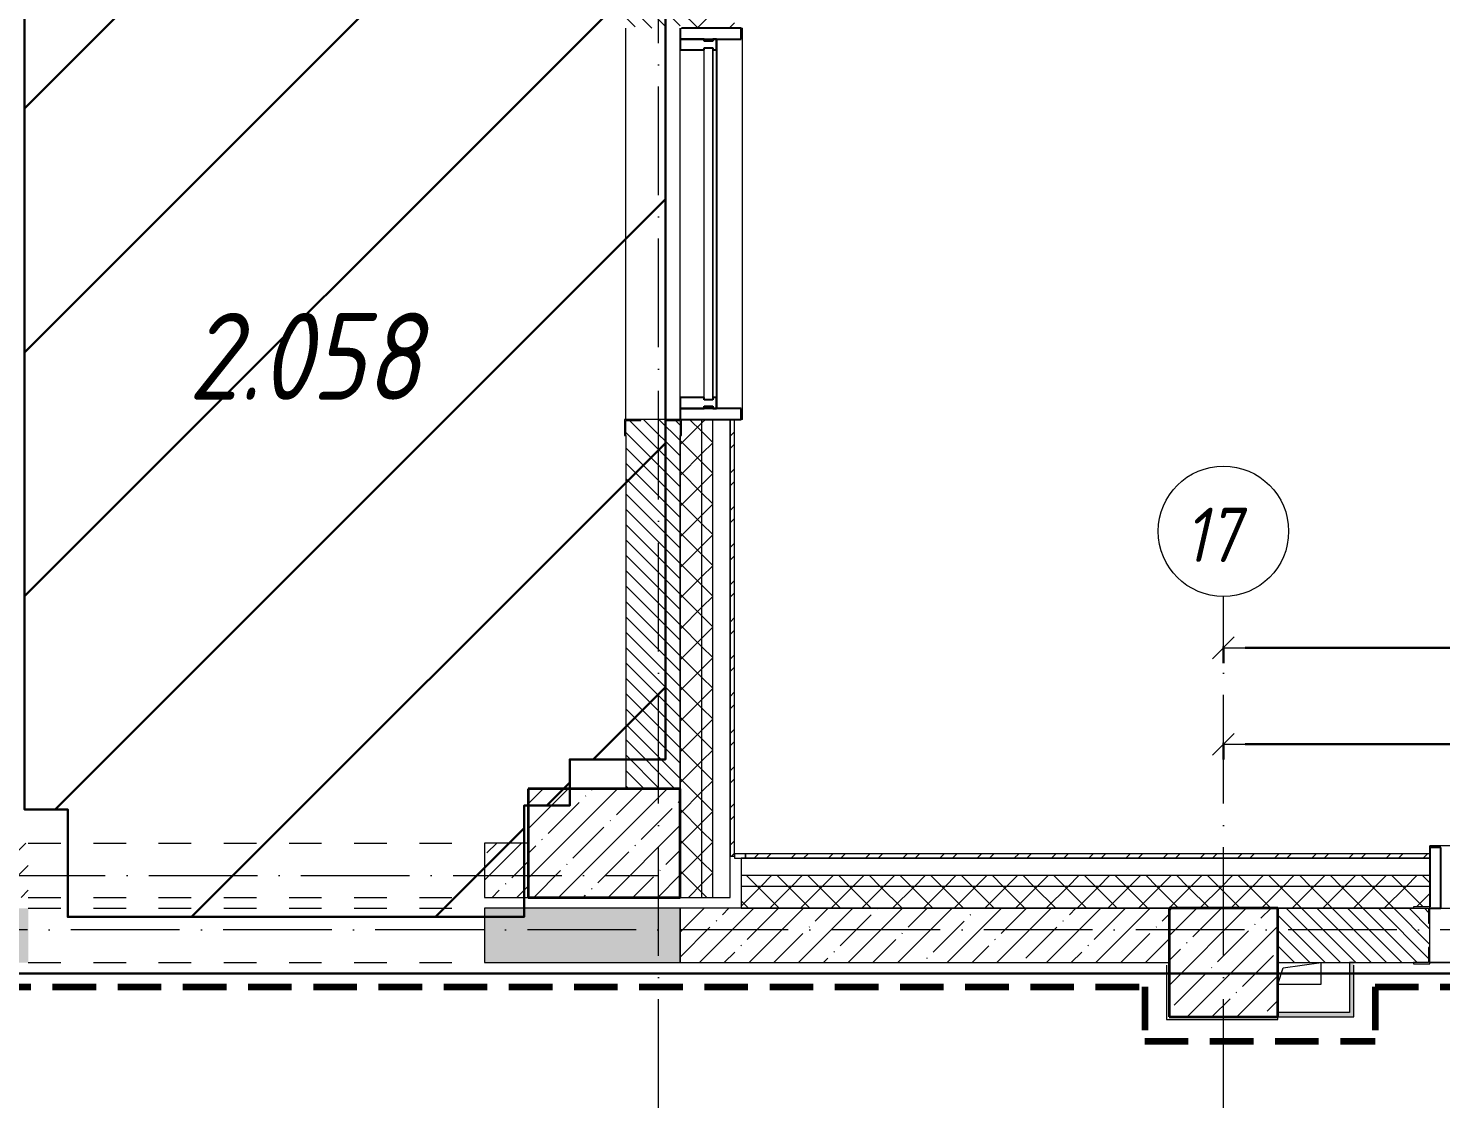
# Model space of a CAD drawing. Header units: millimetres. Extents: x -17017 to 628417, y -109036 to 199237.
# Drawn here: x 12830 to 19330, y -95815 to -90865 of the extents above; entities that cross this region are included whole.
import ezdxf

# ---------------------------------------------------------------- set-up
doc = ezdxf.new("R2010")
doc.units = ezdxf.units.MM
for name, pattern in [('50_200_ШТРИХ_1Т_ш5_п1_п1_', [700, 500, -100, 0, -100]), ('Штрих короткий', [300, 150, -150]), ('Штриховая _2 мм - 1 мм_', [300, 200, -100])]:
    doc.linetypes.add(name, pattern=pattern)
for name, color, linetype, lineweight in [('0-1', 7, 'Continuous', 5), ('0-2', 7, 'Continuous', 9), ('Импосты витража', 7, 'Continuous', 9), ('Импосты витража-1', 7, 'Continuous', 25), ('Марки помещений', 7, 'Continuous', 9), ('Несущие колонны', 7, 'Continuous', 9), ('Несущие колонны-1', 7, 'Continuous', 35), ('Обобщенные модели', 7, 'Continuous', 9), ('Общие ребра', 7, 'Continuous', 9), ('Окна', 7, 'Continuous', 9), ('Оси', 7, 'Continuous', 9), ('Оси-1', 7, 'Continuous', 20), ('Оси-2', 7, '50_200_ШТРИХ_1Т_ш5_п1_п1_', 9), ('Остекление-1', 7, 'Continuous', 9), ('Перемычка-1', 7, 'Штрих короткий', 9), ('Размеры', 7, 'Continuous', 15), ('Стены', 7, 'Continuous', 9), ('Стены-1', 7, 'Continuous', 13), ('стяжа', 7, 'Continuous', 30), ('Штриховка разреза-1', 7, 'Continuous', 9)]:
    doc.layers.add(name, color=color, linetype=linetype, lineweight=lineweight)
doc.layers.add('СТ-1_1', color=7, linetype='Штриховая _2 мм - 1 мм_', lineweight=90, true_color=0x888888)
doc.layers.add('Штриховка разреза-3', color=7, linetype='Continuous', lineweight=9, true_color=0x0080ff)
doc.layers.get('0-2').off()
doc.styles.add('ISOCPEUR_I_1', font='isocpeui.ttf', dxfattribs={"width": 0.85, "height": 2.5})
doc.styles.add('ISOCPEUR_I_2', font='isocpeui.ttf', dxfattribs={"width": 0.85, "height": 2.3})
doc.styles.add('СПДС', font='isocpeur.ttf', dxfattribs={"width": 0.9})
doc.dimstyles.new('Размера А3', dxfattribs={"dimtxt": 200, "dimasz": 100, "dimexe": 70, "dimexo": 100, "dimgap": 20, "dimtad": 1, "dimdec": 0, "dimrnd": 10, "dimzin": 0, "dimdsep": 46, "dimtxsty": 'СПДС', "dimblk": 'ARROWHEAD_6', "dimcen": 1, "dimclrd": 256, "dimclre": 256, "dimclrt": 256, "dimazin": 0, "dimtfac": 1, "dimtdec": 0, "dimtmove": 2, "dimatfit": 3, "dimfxl": 1, "dimtolj": 1, "dimtzin": 0, "dimarcsym": 0})
pattern_1 = [(45, (0, 0), (-70.71068, 70.71068), []), (135, (0, 0), (-70.71068, -70.71068), [])]
pattern_2 = [(135, (0, 0), (-35.35534, -35.35534), [])]
pattern_3 = [(45, (0, 0), (-85.53659, 85.53659), []), (45, (57.02, 0), (-85.53659, 85.53659), [])]
pattern_4 = [(45, (0, 0), (-114.04925, 114.04925), []), (45, (114.05, 0), (-114.04925, 114.04925), [201.612, -40.322, 3.353, -36.97])]

# ---------------------------------------------------------------- blocks, each defined once
blk = doc.blocks.new('Ось сетки - Круг_Ø6_00__ISO-2_5_0_9K_-16731441-АИ2_02_План отделки стен 2-го этажа _Часть 2_')
at = {"layer": 'Оси-1'}
blk.add_circle((0, 0), 3, dxfattribs=at)
blk = doc.blocks.new('ARROWHEAD_6')
at = {"color": 0, "linetype": 'Continuous'}
for p, q in [((0, 0), (-1, 0)), ((-0.5, -0.5), (0.5, 0.5))]:
    blk.add_line(p, q, dxfattribs=at)
blk = doc.blocks.new('*D758')
at = {"layer": 'Defpoints', "color": 0, "transparency": 16777216}
for p in [(18329.9, -94054.7), (21329.9, -94054.7), (21329.9, -94160.8)]:
    blk.add_point(p, dxfattribs=at)
at = {"layer": 'Размеры', "lineweight": -2, "transparency": 16777216}
for p, q in [((18329.9, -94154.7), (18329.9, -94230.8)), ((18429.9, -94160.8), (21229.9, -94160.8)), ((21329.9, -94154.7), (21329.9, -94230.8))]:
    blk.add_line(p, q, dxfattribs=at)
at = {"layer": 'Размеры', "lineweight": -2, "transparency": 16777216, "xscale": 100, "yscale": 100, "zscale": 100, "rotation": 180}
blk.add_blockref('ARROWHEAD_6', (18329.9, -94160.8), dxfattribs=at)
at = {"layer": 'Размеры', "lineweight": -2, "transparency": 16777216, "xscale": 100, "yscale": 100, "zscale": 100}
blk.add_blockref('ARROWHEAD_6', (21329.9, -94160.8), dxfattribs=at)
at = {"layer": 'Размеры', "transparency": 16777216, "insert": (19829.9, -94040.8), "char_height": 200, "width": 2.488, "attachment_point": 5, "style": 'СПДС'}
blk.add_mtext('\\A1;3000', dxfattribs=at)
blk = doc.blocks.new('*D646')
at = {"layer": 'Defpoints', "color": 0, "transparency": 16777216}
for p in [(18329.9, -93610.9), (64429.9, -93716.9), (64429.9, -94750.6)]:
    blk.add_point(p, dxfattribs=at)
at = {"layer": 'Размеры', "lineweight": -2, "transparency": 16777216}
for p, q in [((64429.9, -94650.6), (64429.9, -93646.9)), ((18329.9, -93710.9), (18329.9, -93786.9)), ((18429.9, -93716.9), (64329.9, -93716.9))]:
    blk.add_line(p, q, dxfattribs=at)
at = {"layer": 'Размеры', "lineweight": -2, "transparency": 16777216, "xscale": 100, "yscale": 100, "zscale": 100, "rotation": 180}
blk.add_blockref('ARROWHEAD_6', (18329.9, -93716.9), dxfattribs=at)
at = {"layer": 'Размеры', "lineweight": -2, "transparency": 16777216, "xscale": 100, "yscale": 100, "zscale": 100}
blk.add_blockref('ARROWHEAD_6', (64429.9, -93716.9), dxfattribs=at)
at = {"layer": 'Размеры', "transparency": 16777216, "insert": (41379.9, -93596.9), "char_height": 200, "width": 2.997, "attachment_point": 5, "style": 'СПДС'}
blk.add_mtext('\\A1;46100', dxfattribs=at)
blk = doc.blocks.new('BSC_Колонна _Прямоугольная - 500х500-V110-АИ2_02_План отделки стен 2-го этажа _Часть 2_')
at = {"layer": 'Несущие колонны'}
h = blk.add_hatch(dxfattribs=at)
h.set_pattern_fill('FP_109', color=256, style=0, pattern_type=2)
h.set_pattern_definition([(45, (-28400, -11050), (-114.04925, 114.04925), []), (45, (-28285.95, -11050), (-114.04925, 114.04925), [201.613, -40.323, 3.353, -36.97])])
h.paths.add_polyline_path([(-250, -250), (250, -250), (250, 250), (-250, 250)], flags=0)
at = {"layer": 'Несущие колонны-1'}
for p, q in [((250, 250), (-250, 250)), ((-250, 250), (-250, -250)), ((250, -250), (250, 250)), ((-250, -250), (250, -250))]:
    blk.add_line(p, q, dxfattribs=at)
blk = doc.blocks.new('BSC_Колонна _Прямоугольная - 500х700-V115-АИ2_02_План отделки стен 2-го этажа _Часть 2_')
at = {"layer": 'Несущие колонны'}
h = blk.add_hatch(dxfattribs=at)
h.set_pattern_fill('FP_114', color=256, style=0, pattern_type=2)
h.set_pattern_definition([(315, (-11600, 25550), (114.04925, 114.04925), []), (315, (-11600, 25435.95), (114.04925, 114.04925), [201.613, -40.323, 3.353, -36.97])])
h.paths.add_polyline_path([(-250, 350), (-250, -350), (250, -350), (250, 350)], flags=0)
at = {"layer": 'Несущие колонны-1'}
for p, q in [((250, 350), (-250, 350)), ((-250, 350), (-250, -350)), ((250, -350), (250, 350)), ((-250, -350), (250, -350))]:
    blk.add_line(p, q, dxfattribs=at)
blk = doc.blocks.new('Проем_Дверь_Прямоугольный - 1800х2700h_оконные проемы-25805030-АИ2_02_План отделки стен 2-го этажа _Часть 2_')
at = {"layer": 'Перемычка-1'}
for p, q in [((900, 125), (-900, 125)), ((900, -125), (-900, -125))]:
    blk.add_line(p, q, dxfattribs=at)
blk = doc.blocks.new('Проем_Дверь_Прямоугольный - 2100х2400h_дверные проемы-26809651-АИ2_02_План отделки стен 2-го этажа _Часть 2_')
at = {"layer": 'Перемычка-1'}
for p, q in [((1050, 125), (-1050, 125)), ((1050, -125), (-1050, -125))]:
    blk.add_line(p, q, dxfattribs=at)
blk = doc.blocks.new('Прямоугольный импост - Откос НВФ_50х280 мм-25985587-АИ2_02_План отделки стен 2-го этажа _Часть 2_')
at = {"layer": 'Импосты витража-1'}
for p, q in [((-50, 130), (0, 130)), ((-50, -150), (-50, 130)), ((0, 130), (0, -144)), ((0, -150), (-50, -150))]:
    blk.add_line(p, q, dxfattribs=at)
blk = doc.blocks.new('Прямоугольный импост - Импост структурный с накладкой - 150мм-25651501-АИ2_02_План отделки стен 2-го этажа _Часть 2_')
at = {"layer": 'Импосты витража-1'}
for p, q in [((-25, 0), (-25, 17)), ((-25, 17), (25, 17)), ((-15, 0), (-25, 0)), ((-15, -40), (-15, 0)), ((25, 0), (15, 0)), ((15, 0), (15, -40)), ((25, 17), (25, 0)), ((-25, -150), (-25, -40)), ((-25, -40), (-15, -40)), ((15, -40), (25, -40)), ((25, -40), (25, -150)), ((25, -150), (-25, -150))]:
    blk.add_line(p, q, dxfattribs=at)
blk = doc.blocks.new('Прямоугольный импост - Импост структурный с накладкой - 150мм-25651488-АИ2_02_План отделки стен 2-го этажа _Часть 2_')
at = {"layer": 'Импосты витража'}
for p, q in [((44650, -100), (46250, -100)), ((44650, -267), (46250, -267))]:
    blk.add_line(p, q, dxfattribs=at)
blk = doc.blocks.new('Прямоугольный импост - Импост структурный с накладкой - 150мм-27754335-АИ2_02_План отделки стен 2-го этажа _Часть 2_')
at = {"layer": 'Импосты витража-1'}
for p, q in [((-25, 0), (-25, 17)), ((-25, 17), (25, 17)), ((-15, 0), (-25, 0)), ((-15, -40), (-15, 0)), ((25, 0), (15, 0)), ((15, 0), (15, -40)), ((25, 17), (25, 0)), ((-25, -150), (-25, -40)), ((-25, -40), (-15, -40)), ((15, -40), (25, -40)), ((25, -40), (25, -150)), ((25, -150), (-25, -150))]:
    blk.add_line(p, q, dxfattribs=at)
blk = doc.blocks.new('Прямоугольный импост - Откос НВФ_50х280 мм-25995271-АИ2_02_План отделки стен 2-го этажа _Часть 2_')
at = {"layer": 'Импосты витража-1'}
for p, q in [((-50, 130), (0, 130)), ((-50, -150), (-50, 130)), ((0, 130), (0, -144)), ((0, -150), (-50, -150))]:
    blk.add_line(p, q, dxfattribs=at)
blk = doc.blocks.new('Прямоугольный импост - Откос НВФ_50х280 мм-27755510-АИ2_02_План отделки стен 2-го этажа _Часть 2_')
at = {"layer": 'Импосты витража-1'}
for p, q in [((0, 130), (-50, 130)), ((-50, 130), (-50, -150)), ((0, -144), (0, 130)), ((-50, -150), (0, -150))]:
    blk.add_line(p, q, dxfattribs=at)
blk = doc.blocks.new('Фахверк_СКБ_Уголок - 250_2700-27497298-АИ2_02_План отделки стен 2-го этажа _Часть 2_')
at = {"layer": 'Обобщенные модели'}
for p, q in [((200, 181), (125, 181)), ((125, 181), (125, 106)), ((131, 106), (131, 175)), ((131, 175), (200, 175)), ((200, 175), (200, 181)), ((125, 106), (131, 106)), ((131, -6), (125, -6)), ((125, -6), (125, -81)), ((131, -75), (131, -6)), ((125, -81), (200, -81)), ((200, -75), (131, -75)), ((200, -81), (200, -75))]:
    blk.add_line(p, q, dxfattribs=at)
blk = doc.blocks.new('PNS_Панель прямоугольная1 - Нр_Стекло - 40мм-25293744-АИ2_02_План отделки стен 2-го этажа _Часть 2_')
at = {"layer": 'Остекление-1'}
for p, q in [((-800, 40), (800, 40)), ((-810, 0), (810, 0)), ((800, 0), (-800, 0))]:
    blk.add_line(p, q, dxfattribs=at)
blk = doc.blocks.new('AR_Отверстие прямоугольное _в плите_ - AR_Отверстие прямоугольное _в плите_-V209-АИ2_02_План отделки стен 2-го этажа _Часть 2_')
at = {"layer": 'Обобщенные модели'}
for p, q in [((-100, -50), (-75, 25)), ((-75, 25), (100, 50)), ((100, -50), (100, 50)), ((-100, -50), (100, -50))]:
    blk.add_line(p, q, dxfattribs=at)
blk = doc.blocks.new('Отлив_СКБ - Отлив витража_120_НВФ-31885513-АИ2_02_План отделки стен 2-го этажа _Часть 2_')
at = {"layer": 'Окна'}
for p in [(0, 113), (7800, 120)]:
    blk.add_line(p, (0, 120), dxfattribs=at)
blk = doc.blocks.new('Отлив_СКБ - Отлив витража_120_НВФ-31885687-АИ2_02_План отделки стен 2-го этажа _Часть 2_')
at = {"layer": 'Окна'}
for p, q in [((1750, -2), (50, -2)), ((0, -120), (0, -113)), ((0, -120), (1800, -120)), ((1800, -113), (1800, -120))]:
    blk.add_line(p, q, dxfattribs=at)
blk = doc.blocks.new('Стены 9 - Стены 4-31627981-АИ2_02_План отделки стен 2-го этажа _Часть 2_')
at = {"layer": 'Стены-1'}
for p, q in [((23850, 9731), (23800, 9731)), ((23800, 9731), (23800, 9711)), ((23800, 9711), (23850, 9711)), ((23850, 9711), (23850, 9731))]:
    blk.add_line(p, q, dxfattribs=at)
blk = doc.blocks.new('0125-Р-ОО-Ш2-АР-о_23_10_2024_rvt-1-АИ2_02_План отделки стен 2-го этажа _Часть 2_')
at = {"layer": 'Штриховка разреза-1'}
h = blk.add_hatch(dxfattribs=at)
h.set_pattern_fill('FP_81', color=256, style=0, pattern_type=2)
h.set_pattern_definition(pattern_1)
h.paths.add_polyline_path([(26050, 11350), (26050, 13550), (26000, 13550), (26000, 11350)], flags=0)
h.paths.add_polyline_path([(26000, 15350), (26050, 15350), (26050, 16550), (26000, 16550), (26000, 16201.6)], flags=0)
h.paths.add_polyline_path([(26050, 18350), (26050, 19550), (26000, 19550), (26000, 18350)], flags=0)
h.paths.add_polyline_path([(26000, 21350), (26050, 21350), (26050, 22550), (26000, 22550), (26000, 21745.8)], flags=0)
h.paths.add_polyline_path([(26050, 24350), (26050, 25550), (26000, 25550), (26000, 24350)], flags=0)
h.paths.add_polyline_path([(26050, 27350), (26050, 28550), (26000, 28550), (26000, 27350)], flags=0)
h.paths.add_polyline_path([(26000, 30350), (26050, 30350), (26050, 31550), (26000, 31550), (26000, 30986.2)], flags=0)
h.paths.add_polyline_path([(26000, 33350), (26050, 33350), (26050, 34550), (26000, 34550), (26000, 33758.3)], flags=0)
h.paths.add_polyline_path([(26050, 36350), (26050, 37550), (26000, 37550), (26000, 36350)], flags=0)
h.paths.add_polyline_path([(26050, 39350), (26050, 40550), (26000, 40550), (26000, 39350)], flags=0)
h.paths.add_polyline_path([(26050, 42350), (26050, 43600), (26000, 43600), (26000, 42350)], flags=0)
h.paths.add_polyline_path([(26050, 45400), (26050, 49650), (26000, 49650), (26000, 45400)], flags=0)
h = blk.add_hatch(dxfattribs=at)
h.set_pattern_fill('FP_81', color=256, style=0, pattern_type=2)
h.set_pattern_definition(pattern_1)
h.paths.add_polyline_path([(26000, 11350), (26000, 13550), (25906, 13550), (25906, 13475), (25900, 13475), (25900, 11350)], flags=0)
h.paths.add_polyline_path([(25906, 15350), (26000, 15350), (26000, 16550), (25906, 16550), (25906, 16475), (25900, 16475), (25900, 15425), (25906, 15425), (25906, 15356)], flags=0)
h.paths.add_polyline_path([(25906, 18350), (26000, 18350), (26000, 19550), (25900, 19550), (25900, 18425), (25906, 18425), (25906, 18356)], flags=0)
h.paths.add_polyline_path([(25906, 21350), (26000, 21350), (26000, 22550), (25906, 22550), (25906, 22475), (25900, 22475), (25900, 21425), (25906, 21425), (25906, 21356)], flags=0)
h.paths.add_polyline_path([(25900, 24350), (26000, 24350), (26000, 25550), (25906, 25550), (25906, 25475), (25900, 25475), (25900, 24850)], flags=0)
h.paths.add_polyline_path([(26000, 27350), (26000, 28550), (25900, 28550), (25900, 27425), (25906, 27425), (25906, 27350)], flags=0)
h.paths.add_polyline_path([(26000, 30350), (26000, 31550), (25906, 31550), (25906, 31475), (25900, 31475), (25900, 30425), (25906, 30425), (25906, 30350)], flags=0)
h.paths.add_polyline_path([(26000, 33350), (26000, 34550), (25900, 34550), (25900, 33425), (25906, 33425), (25906, 33350)], flags=0)
h.paths.add_polyline_path([(25906, 36350), (26000, 36350), (26000, 37550), (25906, 37550), (25906, 37475), (25900, 37475), (25900, 36425), (25906, 36425), (25906, 36356)], flags=0)
h.paths.add_polyline_path([(25906, 39350), (26000, 39350), (26000, 40550), (25900, 40550), (25900, 39425), (25906, 39425), (25906, 39356)], flags=0)
h.paths.add_polyline_path([(26000, 42350), (26000, 43600), (25906, 43600), (25906, 43525), (25900, 43525), (25900, 42425), (25906, 42425), (25906, 42350)], flags=0)
h.paths.add_polyline_path([(26000, 45400), (26000, 49550), (25900, 49550), (25900, 45400)], flags=0)
h = blk.add_hatch(dxfattribs=at)
h.set_pattern_fill('FP_80', color=256, style=0, pattern_type=2)
h.set_pattern_definition(pattern_3)
h.paths.add_polyline_path([(26130, 11540), (26150, 11540), (26150, 13550), (26130, 13550), (26130, 12505.4)], flags=0)
h.paths.add_polyline_path([(26130, 15350), (26150, 15350), (26150, 16550), (26130, 16550), (26130, 16201.6)], flags=0)
h.paths.add_polyline_path([(26150, 18350), (26150, 19550), (26130, 19550), (26130, 18350)], flags=0)
h.paths.add_polyline_path([(26150, 21350), (26150, 22550), (26130, 22550), (26130, 21350)], flags=0)
h.paths.add_polyline_path([(26130, 24350), (26150, 24350), (26150, 25550), (26130, 25550), (26130, 25442)], flags=0)
h.paths.add_polyline_path([(26130, 27350), (26150, 27350), (26150, 28550), (26130, 28550), (26130, 28214.1)], flags=0)
h.paths.add_polyline_path([(26150, 30350), (26150, 31550), (26130, 31550), (26130, 30350)], flags=0)
h.paths.add_polyline_path([(26130, 33350), (26150, 33350), (26150, 34550), (26130, 34550), (26130, 33758.3)], flags=0)
h.paths.add_polyline_path([(26150, 36350), (26150, 37550), (26130, 37550), (26130, 36350)], flags=0)
h.paths.add_polyline_path([(26150, 39350), (26150, 40550), (26130, 40550), (26130, 39350)], flags=0)
h.paths.add_polyline_path([(26150, 42350), (26150, 43370), (26130, 43370), (26130, 42350)], flags=0)
h = blk.add_hatch(dxfattribs=at)
h.set_pattern_fill('FP_2', color=256, style=0, pattern_type=2)
h.set_pattern_definition(pattern_2)
h.paths.add_polyline_path([(25900, 11850), (25900, 13544), (25831, 13544), (25831, 13550), (25719, 13550), (25719, 13544), (25650, 13544), (25650, 11850)], flags=0)
h.paths.add_polyline_path([(25779, 15350), (25831, 15350), (25831, 15356), (25900, 15356), (25900, 15750), (25650, 15750), (25650, 15356), (25719, 15356), (25719, 15350)], flags=0)
h = blk.add_hatch(dxfattribs=at)
h.set_pattern_fill('FP_1', color=256, style=0, pattern_type=2)
h.set_pattern_definition(pattern_4)
h.paths.add_polyline_path([(25200, 11350), (25200, 11600), (25000, 11600), (25000, 11350)], flags=0)
h.paths.add_polyline_path([(22900, 11350), (22900, 11600), (15250, 11600), (15250, 11350), (20187, 11350)], flags=0)
h.paths.add_polyline_path([(13150, 11350), (13150, 11600), (12450, 11600), (12450, 11350), (12731.1, 11350)], flags=0)
h = blk.add_hatch(dxfattribs=at)
h.set_pattern_fill('FP_80', color=256, style=0, pattern_type=2)
h.set_pattern_definition(pattern_3)
h.paths.add_polyline_path([(40665, 11530), (40665, 11550), (40150, 11550), (40150, 11530)], flags=0)
h.paths.add_polyline_path([(37894.8, 11530), (38350, 11530), (38350, 11550), (37150, 11550), (37150, 11530)], flags=0)
h.paths.add_polyline_path([(29350, 11530), (29350, 11550), (26200, 11550), (26200, 11530), (29040.9, 11530)], flags=0)
h = blk.add_hatch(dxfattribs=at)
h.set_pattern_fill('FP_81', color=256, style=0, pattern_type=2)
h.set_pattern_definition(pattern_1)
h.paths.add_polyline_path([(76700, 11400), (76700, 11450), (70350, 11450), (70350, 11400), (76106.4, 11400)], flags=0)
h.paths.add_polyline_path([(67718.5, 11400), (68550, 11400), (68550, 11450), (67350, 11450), (67350, 11400)], flags=0)
h.paths.add_polyline_path([(64350, 11400), (65550, 11400), (65550, 11450), (64350, 11450)], flags=0)
h.paths.add_polyline_path([(61350, 11400), (62550, 11400), (62550, 11450), (61350, 11450)], flags=0)
h.paths.add_polyline_path([(59330.6, 11400), (59550, 11400), (59550, 11450), (58350, 11450), (58350, 11400)], flags=0)
h.paths.add_polyline_path([(53550, 11400), (53550, 11450), (52350, 11450), (52350, 11400), (53272.7, 11400)], flags=0)
h.paths.add_polyline_path([(56534.6, 11400), (56550, 11400), (56550, 11450), (55350, 11450), (55350, 11400), (55602.6, 11400)], flags=0)
h.paths.add_polyline_path([(50010.7, 11400), (50550, 11400), (50550, 11450), (49350, 11450), (49350, 11400)], flags=0)
h.paths.add_polyline_path([(47550, 11400), (47550, 11450), (46350, 11450), (46350, 11400), (47214.7, 11400)], flags=0)
h.paths.add_polyline_path([(44418.8, 11400), (44550, 11400), (44550, 11450), (43350, 11450), (43350, 11400), (43486.8, 11400)], flags=0)
h.paths.add_polyline_path([(41156.8, 11400), (41550, 11400), (41550, 11450), (40150, 11450), (40150, 11400), (40690.8, 11400)], flags=0)
h.paths.add_polyline_path([(38350, 11400), (38350, 11450), (37150, 11450), (37150, 11400), (37894.8, 11400)], flags=0)
h.paths.add_polyline_path([(29350, 11400), (29350, 11450), (26180, 11450), (26180, 11400), (29040.9, 11400)], flags=0)
h = blk.add_hatch(dxfattribs=at)
h.set_pattern_fill('FP_81', color=256, style=0, pattern_type=2)
h.set_pattern_definition(pattern_1)
h.paths.add_polyline_path([(74200, 11300), (76700, 11300), (76700, 11400), (70350, 11400), (70350, 11306), (70425, 11306), (70425, 11300), (73700, 11300)], flags=0)
h.paths.add_polyline_path([(68475, 11300), (68475, 11306), (68550, 11306), (68550, 11400), (67350, 11400), (67350, 11306), (67425, 11306), (67425, 11300), (67718.5, 11300)], flags=0)
h.paths.add_polyline_path([(65200, 11300), (65475, 11300), (65475, 11306), (65550, 11306), (65550, 11400), (64350, 11400), (64350, 11306), (64425, 11306), (64425, 11300), (64922.5, 11300)], flags=0)
h.paths.add_polyline_path([(62126.6, 11300), (62475, 11300), (62475, 11306), (62550, 11306), (62550, 11400), (61350, 11400), (61350, 11306), (61425, 11306), (61425, 11300), (61700, 11300)], flags=0)
h.paths.add_polyline_path([(58425, 11300), (59475, 11300), (59475, 11306), (59550, 11306), (59550, 11400), (58350, 11400), (58350, 11306), (58425, 11306)], flags=0)
h.paths.add_polyline_path([(55700, 11300), (56475, 11300), (56475, 11306), (56550, 11306), (56550, 11400), (55350, 11400), (55350, 11306), (55425, 11306), (55425, 11300), (55602.6, 11300)], flags=0)
h.paths.add_polyline_path([(52806.7, 11300), (53475, 11300), (53475, 11306), (53550, 11306), (53550, 11400), (52350, 11400), (52350, 11306), (52425, 11306), (52425, 11300), (52700, 11300)], flags=0)
h.paths.add_polyline_path([(50010.7, 11300), (50475, 11300), (50475, 11306), (50550, 11306), (50550, 11400), (49350, 11400), (49350, 11306), (49425, 11306), (49425, 11300)], flags=0)
h.paths.add_polyline_path([(47200, 11300), (47475, 11300), (47475, 11306), (47550, 11306), (47550, 11400), (46350, 11400), (46350, 11306), (46425, 11306), (46425, 11300), (46748.7, 11300)], flags=0)
h.paths.add_polyline_path([(44475, 11300), (44475, 11306), (44550, 11306), (44550, 11400), (43350, 11400), (43350, 11306), (43425, 11306), (43425, 11300), (44418.8, 11300)], flags=0)
h.paths.add_polyline_path([(41475, 11300), (41475, 11306), (41550, 11306), (41550, 11400), (40150, 11400), (40150, 11300), (41200, 11300)], flags=0)
h.paths.add_polyline_path([(38275, 11300), (38275, 11306), (38350, 11306), (38350, 11400), (37150, 11400), (37150, 11300), (37894.8, 11300)], flags=0)
h.paths.add_polyline_path([(29275, 11300), (29275, 11306), (29350, 11306), (29350, 11400), (26180, 11400), (26180, 11300), (29040.9, 11300)], flags=0)
h = blk.add_hatch(dxfattribs=at)
h.set_pattern_fill('FP_1', color=256, style=0, pattern_type=2)
h.set_pattern_definition(pattern_4)
h.paths.add_polyline_path([(25900, 11050), (25900, 11300), (25000, 11300), (25000, 11050)], flags=0)
h.paths.add_polyline_path([(22900, 11050), (22900, 11300), (15250, 11300), (15250, 11050), (20187, 11050)], flags=0)
h.paths.add_polyline_path([(12731.1, 11050), (13150, 11050), (13150, 11300), (11950, 11300), (11950, 11050)], flags=0)
h.paths.add_polyline_path([(7139.2, 11050), (7950, 11050), (7950, 11300), (400, 11300), (400, 11050), (5275.2, 11050)], flags=0)
h = blk.add_hatch(dxfattribs=at)
h.set_pattern_fill('FP_1', color=256, style=0, pattern_type=2)
h.set_pattern_definition(pattern_4)
h.paths.add_polyline_path([(28150, 11050), (28150, 11300), (25900, 11300), (25900, 11050), (27643, 11050)], flags=0)
h = blk.add_hatch(dxfattribs=at)
h.set_pattern_fill('FP_2', color=256, style=0, pattern_type=2)
h.set_pattern_definition(pattern_2)
h.paths.add_polyline_path([(29344, 11050), (29344, 11119), (29350, 11119), (29350, 11231), (29344, 11231), (29344, 11300), (28650, 11300), (28650, 11050), (29275, 11050)], flags=0)
at = {"layer": 'Общие ребра'}
for p, q in [((26000, 11350), (26000, 13550)), ((26050, 11350), (26050, 13550)), ((25900, 13475), (25900, 11850)), ((25900, 11850), (25900, 13475)), ((29350, 11450), (26180, 11450)), ((29350, 11400), (26180, 11400))]:
    blk.add_line(p, q, dxfattribs=at)
at = {"layer": 'Стены'}
for p, q in [((25650, 13550), (25650, 15350)), ((31150, 11050), (29350, 11050))]:
    blk.add_line(p, q, dxfattribs=at)
at = {"layer": 'Стены-1'}
for p, q in [((25831, 13550), (25719, 13550)), ((26130, 13550), (25906, 13550)), ((26130, 11350), (26130, 13550)), ((26130, 13550), (26130, 11540)), ((26150, 13550), (26130, 13550)), ((26150, 11540), (26150, 13550)), ((25650, 13475), (25650, 11850)), ((25200, 11600), (25000, 11600)), ((25000, 11600), (25000, 11350)), ((26130, 11540), (26150, 11540)), ((29350, 11530), (26180, 11530)), ((26180, 11530), (26180, 11300)), ((29350, 11550), (26200, 11550)), ((26200, 11550), (26200, 11530)), ((26200, 11530), (29350, 11530)), ((29350, 11530), (29350, 11550)), ((29350, 11306), (29350, 11530)), ((25000, 11350), (25200, 11350)), ((25900, 11350), (26130, 11350)), ((25900, 11300), (25000, 11300)), ((25000, 11300), (25000, 11050)), ((25900, 11050), (25900, 11300)), ((28150, 11300), (25900, 11300)), ((25900, 11300), (25900, 11050)), ((26180, 11300), (28150, 11300)), ((28650, 11300), (29275, 11300)), ((29275, 11300), (28650, 11300)), ((29350, 11119), (29350, 11231)), ((25000, 11050), (25900, 11050)), ((25900, 11050), (28150, 11050)), ((28650, 11050), (29275, 11050))]:
    blk.add_line(p, q, dxfattribs=at)
at = {"layer": '0-2'}
for name, p, rotation in [('Проем_Дверь_Прямоугольный - 1800х2700h_оконные проемы-25805030-АИ2_02_План отделки стен 2-го этажа _Часть 2_', (25775, 14450), 269.9999999999999), ('Отлив_СКБ - Отлив витража_120_НВФ-31885687-АИ2_02_План отделки стен 2-го этажа _Часть 2_', (26067, 13550), 90), ('Прямоугольный импост - Импост структурный с накладкой - 150мм-25651488-АИ2_02_План отделки стен 2-го этажа _Часть 2_', (25800, -31000), 89.99999999999852), ('PNS_Панель прямоугольная1 - Нр_Стекло - 40мм-25293744-АИ2_02_План отделки стен 2-го этажа _Часть 2_', (26050, 14450), 89.99999999999753), ('Прямоугольный импост - Откос НВФ_50х280 мм-27755510-АИ2_02_План отделки стен 2-го этажа _Часть 2_', (26050, 13550), 269.9999999999975), ('Фахверк_СКБ_Уголок - 250_2700-27497298-АИ2_02_План отделки стен 2-го этажа _Часть 2_', (25725, 13675), 269.9999999999999), ('BSC_Колонна _Прямоугольная - 500х700-V115-АИ2_02_План отделки стен 2-го этажа _Часть 2_', (25550, 11600), 89.9999999999999), ('Проем_Дверь_Прямоугольный - 2100х2400h_дверные проемы-26809651-АИ2_02_План отделки стен 2-го этажа _Часть 2_', (23950, 11475), 180), ('Проем_Дверь_Прямоугольный - 2100х2400h_дверные проемы-26809651-АИ2_02_План отделки стен 2-го этажа _Часть 2_', (23950, 11175), 180), ('Фахверк_СКБ_Уголок - 250_2700-27497298-АИ2_02_План отделки стен 2-го этажа _Часть 2_', (29475, 11225), 180), ('Проем_Дверь_Прямоугольный - 1800х2700h_оконные проемы-25805030-АИ2_02_План отделки стен 2-го этажа _Часть 2_', (30250, 11175), 180)]:
    blk.add_blockref(name, p, dxfattribs=dict(at, rotation=rotation))
at = {"layer": '0-2', "extrusion": (0, 0, -1), "rotation": 90.00000000000249}
for name, p in [('Прямоугольный импост - Откос НВФ_50х280 мм-25995271-АИ2_02_План отделки стен 2-го этажа _Часть 2_', (-26050, 15350)), ('Прямоугольный импост - Импост структурный с накладкой - 150мм-25651501-АИ2_02_План отделки стен 2-го этажа _Часть 2_', (-26050, 15275)), ('Прямоугольный импост - Импост структурный с накладкой - 150мм-27754335-АИ2_02_План отделки стен 2-го этажа _Часть 2_', (-26050, 13625))]:
    blk.add_blockref(name, p, dxfattribs=at)
at = {"layer": '0-2'}
for name, p in [('Отлив_СКБ - Отлив витража_120_НВФ-31885513-АИ2_02_План отделки стен 2-го этажа _Часть 2_', (29350, 11467)), ('Стены 9 - Стены 4-31627981-АИ2_02_План отделки стен 2-го этажа _Часть 2_', (2350, 1819)), ('BSC_Колонна _Прямоугольная - 500х500-V110-АИ2_02_План отделки стен 2-го этажа _Часть 2_', (28400, 11050)), ('AR_Отверстие прямоугольное _в плите_ - AR_Отверстие прямоугольное _в плите_-V209-АИ2_02_План отделки стен 2-го этажа _Часть 2_', (28750, 11000))]:
    blk.add_blockref(name, p, dxfattribs=at)
at = {"layer": '0-2', "extrusion": (0, 0, -1)}
blk.add_blockref('Прямоугольный импост - Откос НВФ_50х280 мм-25985587-АИ2_02_План отделки стен 2-го этажа _Часть 2_', (-29350, 11450), dxfattribs=at)
blk = doc.blocks.new('2ч2эт')
at = {"layer": 'Штриховка разреза-3'}
for points in [[(18929.9, -95395.3), (18929.9, -95165.3), (18909.9, -95165.3), (18909.9, -95395.3)], [(18929.9, -95415.3), (18929.9, -95395.3), (18579.9, -95395.3), (18579.9, -95415.3)]]:
    blk.add_hatch(color=256, dxfattribs=at).paths.add_polyline_path(points, flags=0)
at = {"lineweight": 30}
blk.add_lwpolyline([(6162, -89942.3), (6162, -89400.5), (12812, -89400.5), (13742, -89400.5), (13742, -89960.5), (15762, -89960.5), (15322, -89960.5), (15322, -90460.5), (15762, -90460.5), (15762, -94230.5), (15322, -94230.5), (15322, -94443.1), (15322, -94230.5), (15322, -94443.1), (15112, -94443.1), (15112, -94955.3), (13012, -94955.3), (13012, -94460.5), (12812, -94460.5), (12812, -89960.5)], dxfattribs=at)
at = {"layer": 'СТ-1_1'}
for p, q in [((-9558.1, -95277.3), (17967.9, -95277.3)), ((17967.9, -95277.3), (17967.9, -95527.3)), ((19027.9, -95277.3), (20967.9, -95277.3)), ((19027.9, -95277.3), (19027.9, -95527.3)), ((17967.9, -95527.3), (19027.9, -95527.3))]:
    blk.add_line(p, q, dxfattribs=at)
at = {"layer": 'Стены-1'}
for p, q in [((18067.9, -95177.3), (18067.9, -95427.3)), ((18929.9, -95165.3), (18909.9, -95165.3)), ((18909.9, -95165.3), (18909.9, -95395.3)), ((18929.9, -95415.3), (18929.9, -95177.3)), ((18909.9, -95395.3), (18579.9, -95395.3)), ((18579.9, -95415.3), (18929.9, -95415.3)), ((18579.9, -95427.3), (18579.9, -95415.3)), ((18067.9, -95427.3), (18579.9, -95427.3))]:
    blk.add_line(p, q, dxfattribs=at)
at = {"layer": 'стяжа'}
blk.add_lwpolyline([(2042, -95215.3), (54649.6, -95215.3)], dxfattribs=at)
at = {"layer": '0-1'}
blk.add_blockref('0125-Р-ОО-Ш2-АР-о_23_10_2024_rvt-1-АИ2_02_План отделки стен 2-го этажа _Часть 2_', (-10070.1, -106215.3), dxfattribs=at)
at = {"layer": 'Марки помещений', "color": 3, "insert": (13566, -92175.2), "char_height": 400, "width": 767.079, "attachment_point": 1, "style": 'ISOCPEUR_I_2'}
blk.add_mtext('2.058', dxfattribs=at)
blk = doc.blocks.new('ось2эт')
at = {"layer": 'Оси-2'}
for p, q in [((15729.9, -108435.9), (15729.9, -54635.1)), ((18329.9, -108435.9), (18329.9, -93480.6)), ((-11118.8, -94765.3), (15729.9, -94765.3)), ((96138.3, -95015.3), (-12388.8, -95015.3))]:
    blk.add_line(p, q, dxfattribs=at)
at = {"layer": 'Оси-1', "xscale": 99.99999999999993, "yscale": 99.99999999999993, "zscale": 99.99999999999993}
blk.add_blockref('Ось сетки - Круг_Ø6_00__ISO-2_5_0_9K_-16731441-АИ2_02_План отделки стен 2-го этажа _Часть 2_', (18329.9, -93180.6), dxfattribs=at)
at = {"layer": 'Оси', "insert": (18148.9, -93071.8), "char_height": 250, "width": 346.329, "attachment_point": 1, "style": 'ISOCPEUR_I_1'}
blk.add_mtext('17', dxfattribs=at)
at = {"layer": 'Размеры'}
for base, p1, p2, picture, middle in [((64429.9, -93716.9), (18329.9, -93610.9), (64429.9, -94750.6), '*D646', (41379.9, -93596.9)), ((21329.9, -94160.8), (18329.9, -94054.7), (21329.9, -94054.7), '*D758', (19829.9, -94040.8))]:
    dim = blk.add_linear_dim(base=base, p1=p1, p2=p2, dimstyle='Размера А3', dxfattribs=at)
    dim.commit()
    dim.dimension.update_dxf_attribs({"geometry": picture, "text_midpoint": middle})

msp = doc.modelspace()

# ---------------------------------------------------------------- hatches: boundary and pattern name
at = {"layer": 'стяжа'}
h = msp.add_hatch(dxfattribs=at)
h.set_pattern_fill('ANSI31', color=5, scale=250)
h.set_pattern_definition([(45, (4472.5, -59163.1), (-561.266, 561.266), [])])
h.paths.add_polyline_path([(13742, -89400.5), (12812, -89400.5), (6162, -89400.5), (6162, -89950.4), (12812, -89960.5), (12812, -94460.5), (13012, -94460.5), (13012, -94955.3), (15112, -94955.3), (15112, -94443.1), (15322, -94443.1), (15322, -94230.5), (15762, -94230.5), (15762, -90460.5), (15322, -90460.5), (15322, -89960.5), (13742, -89960.5)])
h.paths.add_polyline_path([(15592, -66215.3), (15192, -66215.3), (15192, -65695.3), (15592, -65695.3), (15592, -63285.3), (15464.5, -63285.3), (15464.5, -62800.4), (15592, -62800.4), (15592, -60875.3), (15362, -60875.3), (15362, -60625.3), (12222, -60625.3), (12222, -61275.3), (9132, -61275.3), (9132, -60575.3), (8692, -60575.3), (8692, -60325.3), (9912, -60325.3), (9912, -58904.6), (9862, -58904.6), (9862, -58299.1), (9912, -58299.1), (9912, -56925.3), (6812, -56925.3), (6812, -57175.3), (6312, -57175.3), (6062, -57175.3), (6062, -56925.3), (2562, -56925.3), (2562, -57345.3), (2042, -57345.3), (2042, -56925.3), (-2138, -56925.3), (-2138, -58005.3), (-2388, -58005.3), (-2388, -57961), (-2788, -57961), (-2788, -56925.3), (-9668, -56925.3), (-9668, -57165.3), (-9778, -57165.3), (-9778, -57376.1), (-9888, -57376.1), (-9888, -60155.3), (-9638, -60155.3), (-9638, -60655.3), (-9888, -60655.3), (-9888, -62707.2), (-9738, -62707.2), (-9738, -63240.1), (-9888, -63240.1), (-9888, -65675.3), (-9598, -65675.3), (-9598, -65925.3), (-2888, -65925.3), (-2888, -63325.3), (-2388, -63325.3), (-2388, -61148.8), (-2758, -61148.8), (-2758, -59948.8), (-2388, -59948.8), (-2388, -59705.3), (-2138, -59705.3), (-2138, -72625.3), (-2388, -72625.3), (-2388, -72225.3), (-2788, -72225.3), (-2788, -70635.3), (-2388, -70635.3), (-2388, -69135.3), (-2788, -69135.3), (-2928.7, -69135.3), (-2928.7, -66175.1), (-9833, -66175.1), (-9833, -66315.1), (-9973, -66315.1), (-9973, -68675.1), (-9723, -68675.1), (-9723, -69175.1), (-9833, -69175.1), (-9833, -69315.1), (-9973, -69315.1), (-9973, -71540.3), (-9833, -71540.3), (-9833, -71675.1), (-9723, -71675.1), (-9723, -72175.1), (-9973, -72175.1), (-9973, -77655.1), (-9723, -77655.1), (-9723, -78155.1), (-9738, -78155.1), (-9738, -78390.1), (-9973, -78390.1), (-9973, -80457.8), (-9755.8, -80457.8), (-9755.8, -80675.1), (-9723, -80675.1), (-9723, -81175.1), (-9787.7, -81175.1), (-9787.7, -81360.3), (-9973, -81360.3), (-9973, -86532.6), (-9750.6, -86532.6), (-9750.6, -86755.1), (-9723, -86755.1), (-9723, -87255.1), (-9838.3, -87255.1), (-9838.3, -87389.8), (-9973, -87389.8), (-9973, -89355.1), (-9686, -89355.1), (-9686, -89495.1), (-9973, -89495.1), (-9973, -89703.9), (-9853.5, -89703.9), (-9853.5, -89945.4), (-9723, -89945.4), (-9723, -90445.4), (-9973, -90445.4), (-9973, -94375.1), (-9723, -94375.1), (-9723, -94625.1), (-7673, -94625.1), (-7673, -94145.1), (-3003, -94145.1), (-3003, -92615.1), (-2388, -92615.1), (-2388, -91955.4), (-2138, -91955.4), (-2138, -94925.3), (2042, -94925.3), (2042, -94365.3), (2562, -94365.3), (2562, -94625.3), (5572, -94625.3), (5572, -94285.3), (6162, -94285.3), (6162, -92315.3), (6162, -91180.3), (6162, -89960.6), (6154.9, -89960.6), (2562, -89950.4), (2562, -90475.4), (2042, -90475.4), (2042, -89950.4), (2042, -89945.4), (2201, -89945.4), (2201, -87175.4), (2042, -87175.4), (2042, -85985.4), (1200.5, -85985.4), (1200.5, -77695.3), (2042, -77695.3), (2178.2, -77695.3), (2178.2, -72220.3), (2042, -72220.3), (2042, -71695.3), (2042, -71690.3), (2562, -71690.3), (2562, -71882.4), (5852, -71882.4), (5852, -71690.3), (5852, -71421.7), (6562, -71421.7), (6562, -71285.3), (7012, -71285.3), (7012, -71695.3), (15592, -71695.3)])
h.paths.add_polyline_path([(7012, -69615.3), (6562, -69615.3), (6562, -69446.8), (6102, -69446.8), (6102, -63155.3), (6562, -63155.3), (6562, -58775.3), (6812, -58775.3), (6812, -60325.3), (7112, -60325.3), (7112, -60575.3), (7112, -60825.3), (7112, -62175.3), (6812, -62175.3), (6812, -63055.3), (7012, -63055.3)], flags=16)
h.paths.add_polyline_path([(2562, -66200.3), (2042, -66200.3), (2042, -65675.3), (2042, -65670.3), (2562, -65670.3)], flags=16)
h.paths.add_polyline_path([(-2138, -74325.3), (-2138, -84740.1), (-2388, -84740.1), (-2388, -84500.1), (-2798, -84500.1), (-2798, -84000.1), (-2388, -84000.1), (-2388, -82235.1), (-2968, -82235.1), (-2968, -80395.1), (-2388, -80395.1), (-2388, -78605.3), (-2918, -78605.3), (-2918, -74465.3), (-2388, -74465.3), (-2388, -74325.3)], flags=16)
h.paths.add_polyline_path([(2562, -60695.3), (2042, -60695.3), (2042, -60170.3), (2562, -60170.3)], flags=16)
h.paths.add_polyline_path([(-2138, -86440.1), (-2138, -86640.1), (-2138, -90775.4), (-2388, -90775.4), (-2388, -90475.4), (-2658, -90475.4), (-2758, -90475.4), (-2758, -89495.1), (-8616, -89495.1), (-8616, -89355.1), (-3003, -89355.1), (-3003, -87055.1), (-2703, -87055.1), (-2703, -86640.1), (-2388, -86640.1), (-2388, -86440.1)], flags=16)
h.paths.add_polyline_path([(-2138, -89950.4), (-2658, -89950.4), (-2658, -89945.4), (-2138, -89945.4)], flags=0)

# ---------------------------------------------------------------- linework, layer by layer
msp.add_lwpolyline([(30835.6, -95215.3), (-10038, -95215.3), (-10038, -98325.3), (30835.6, -98325.3)], close=True, dxfattribs=at)

# ---------------------------------------------------------------- block references
for name in ['ось2эт', '2ч2эт']:
    msp.add_blockref(name, (0, 0), dxfattribs=at)

doc.saveas('drawing.dxf')
